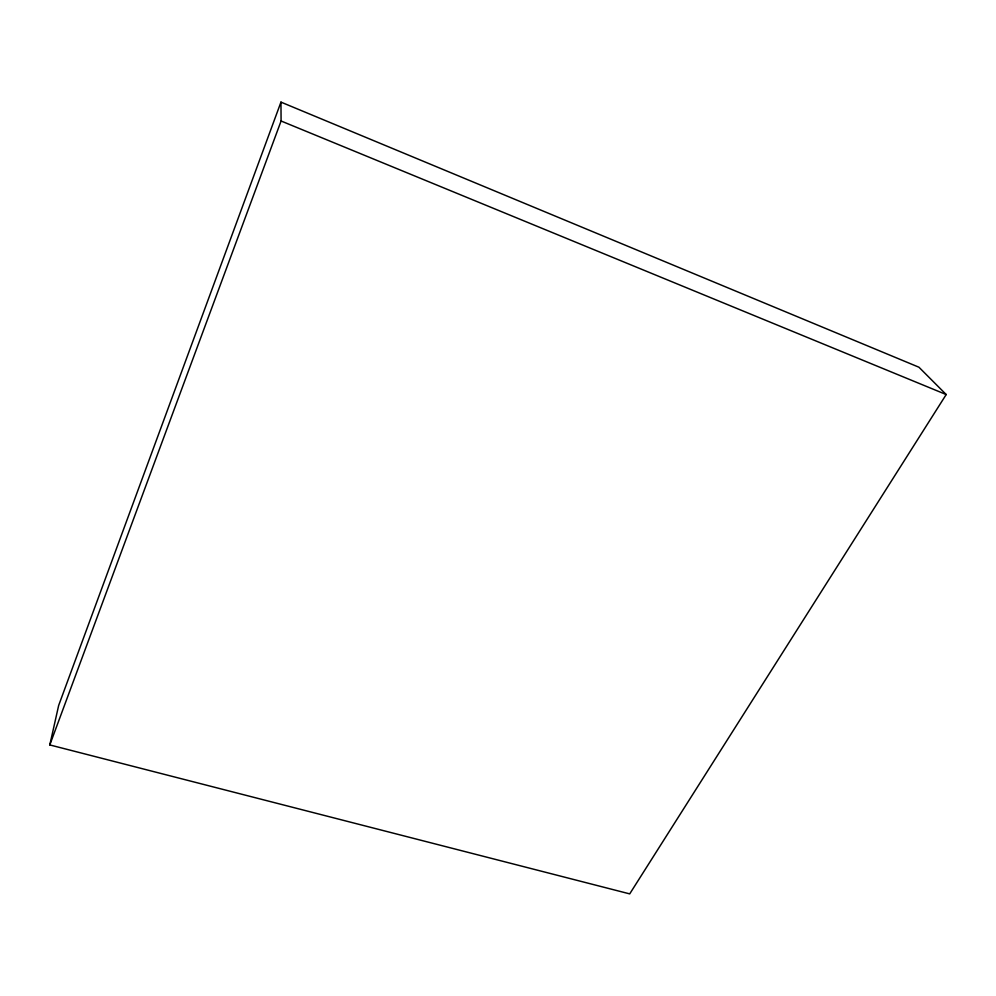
<?xml version="1.0" encoding="UTF-8"?>
<svg xmlns="http://www.w3.org/2000/svg" width="996" height="996" viewBox="0 0 996 996"><rect width="100%" height="100%" fill="white"/><g stroke="black" fill="none" stroke-linecap="round" stroke-linejoin="round"><path stroke-width="1.49" d="M49.8 744.933L58.664 705.454L280.959 102.115L918.947 367.225L946.2 394.541L629.709 893.885L49.8 744.933L281.084 121.002L280.959 102.115M281.084 121.002L946.2 394.541"/></g></svg>
